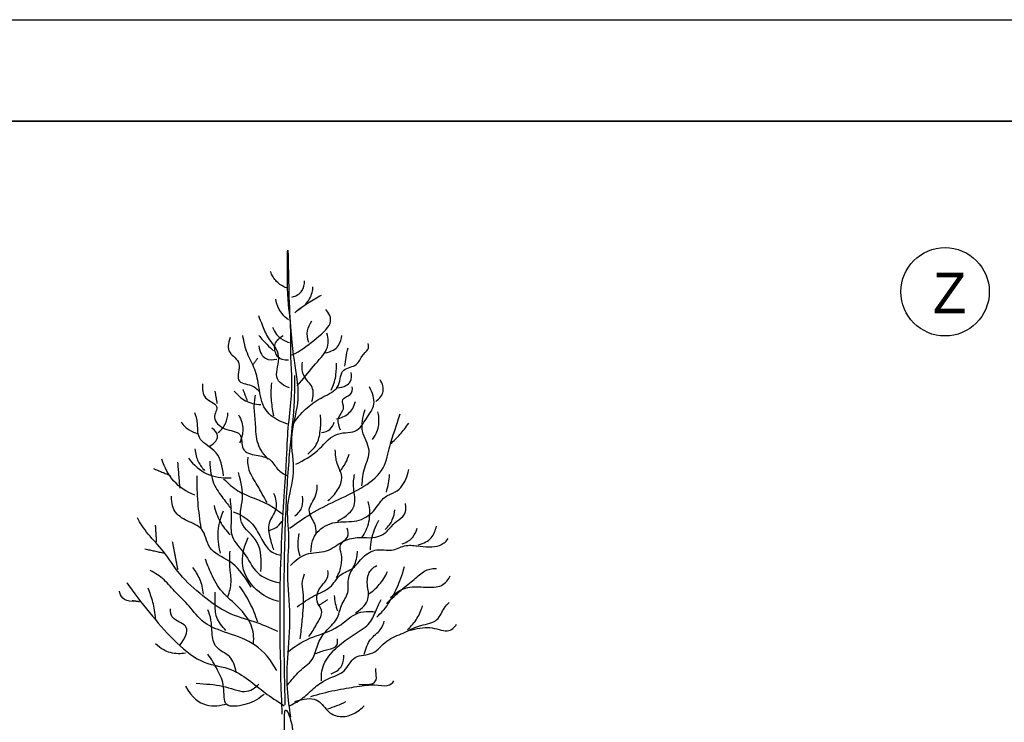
# Model space of a CAD drawing. Extents: x 1000 to 1036.3, y 1000 to 1022.
# Drawn here: x 1017.171 to 1022.028, y 1018.534 to 1022 of the extents above; entities that cross this region are included whole.
import ezdxf

# ---------------------------------------------------------------- set-up
doc = ezdxf.new("R2010")
doc.units = 0
for name, color, linetype in [('Level 1', 7, 'Continuous'), ('Level 10', 7, 'Continuous'), ('Level 11', 7, 'Continuous')]:
    doc.layers.add(name, color=color, linetype=linetype)

msp = doc.modelspace()

# ---------------------------------------------------------------- linework, layer by layer
at = {"layer": 'Level 1'}
msp.add_circle((1021.7362, 1020.6576), 0.218, dxfattribs=at)
for points, degree in [([(1018.4661, 1018.5748), (1018.4535, 1018.93), (1018.4538, 1019.3409), (1018.4892, 1019.8148), (1018.4921, 1019.9681), (1018.5118, 1020.1147), (1018.5164, 1020.2378), (1018.506, 1020.3589), (1018.5115, 1020.5047), (1018.4882, 1020.6359), (1018.4951, 1021.0113), (1018.4982, 1020.4792), (1018.5354, 1020.259), (1018.5539, 1020.1123), (1018.4954, 1019.9345), (1018.5375, 1019.7651), (1018.4792, 1019.6047), (1018.5054, 1019.4499), (1018.4837, 1019.2637), (1018.5117, 1019.0615), (1018.488, 1018.8416), (1018.4884, 1018.6772), (1018.5039, 1018.5816), (1018.5081, 1018.5596)], 3), ([(1018.4871, 1020.6767), (1018.4685, 1020.6842), (1018.436, 1020.7052), (1018.4156, 1020.7381), (1018.4083, 1020.7582)], 3), ([(1018.5133, 1020.6309), (1018.5382, 1020.6378), (1018.5686, 1020.6585), (1018.5767, 1020.6944), (1018.5762, 1020.7124)], 3), ([(1018.5448, 1020.5699), (1018.5751, 1020.5869), (1018.6069, 1020.6203), (1018.6173, 1020.6653), (1018.6182, 1020.6818)], 3), ([(1018.529, 1020.5546), (1018.5507, 1020.5732), (1018.5927, 1020.6046), (1018.6384, 1020.6304), (1018.6602, 1020.6412)], 3), ([(1018.4976, 1020.519), (1018.4735, 1020.5376), (1018.4482, 1020.5693), (1018.4368, 1020.6082), (1018.4346, 1020.6207)], 3), ([(1018.5028, 1020.1831), (1018.4765, 1020.193), (1018.416, 1020.2267), (1018.4699, 1020.3463), (1018.3974, 1020.4233), (1018.3701, 1020.4894), (1018.3556, 1020.5256), (1018.3507, 1020.5393)], 3), ([(1018.5133, 1020.3459), (1018.5594, 1020.3668), (1018.6188, 1020.4154), (1018.7291, 1020.5042), (1018.6958, 1020.5542), (1018.6812, 1020.5699)], 3), ([(1018.4188, 1020.4833), (1018.432, 1020.4526), (1018.4574, 1020.4234), (1018.4934, 1020.4095), (1018.5028, 1020.407)], 3), ([(1018.5972, 1020.407), (1018.5898, 1020.4283), (1018.5867, 1020.4654), (1018.6022, 1020.4993), (1018.613, 1020.5139)], 3), ([(1018.209, 1020.4325), (1018.1995, 1020.4033), (1018.1919, 1020.3537), (1018.275, 1020.3133), (1018.2271, 1020.2063), (1018.3232, 1020.2023), (1018.3478, 1020.1722), (1018.3559, 1020.1627)], 3), ([(1018.4923, 1020.0049), (1018.4386, 1020.0235), (1018.3686, 1020.0707), (1018.352, 1020.1889), (1018.3362, 1020.2764), (1018.2903, 1020.3527), (1018.2775, 1020.4092), (1018.272, 1020.4427)], 3), ([(1018.3507, 1020.4427), (1018.3658, 1020.4252), (1018.3898, 1020.3992), (1018.4152, 1020.3747), (1018.4241, 1020.3663)], 3), ([(1018.4976, 1020.3205), (1018.4739, 1020.3193), (1018.4398, 1020.3266), (1018.4203, 1020.3969), (1018.4455, 1020.4261), (1018.4713, 1020.4427)], 3), ([(1018.5395, 1020.1932), (1018.5729, 1020.2291), (1018.6182, 1020.2937), (1018.7014, 1020.3732), (1018.694, 1020.4292), (1018.6864, 1020.4528)], 3), ([(1018.6759, 1020.3562), (1018.712, 1020.3629), (1018.7484, 1020.3856), (1018.7591, 1020.4271), (1018.7598, 1020.4427)], 3), ([(1018.3507, 1020.3918), (1018.3571, 1020.3559), (1018.3795, 1020.3206), (1018.4213, 1020.3206), (1018.4398, 1020.3256)], 3), ([(1018.5237, 1020.0101), (1018.5461, 1020.0434), (1018.5871, 1020.088), (1018.6667, 1020.1427), (1018.7555, 1020.1769), (1018.7489, 1020.2815), (1018.8357, 1020.2861), (1018.8568, 1020.3433), (1018.8946, 1020.3726), (1018.8933, 1020.3926), (1018.891, 1020.4019)], 3), ([(1018.7756, 1020.29), (1018.7769, 1020.3037), (1018.7808, 1020.3343), (1018.7871, 1020.3647), (1018.7913, 1020.3816)], 3), ([(1018.3192, 1020.2951), (1018.3454, 1020.3307)], 1), ([(1018.613, 1020.1169), (1018.6204, 1020.1431), (1018.6248, 1020.1893), (1018.5656, 1020.2382), (1018.5636, 1020.2843), (1018.5657, 1020.3103)], 3), ([(1018.7074, 1020.1729), (1018.7226, 1020.2043), (1018.7345, 1020.248), (1018.7345, 1020.2932), (1018.7337, 1020.3053)], 3), ([(1018.4818, 1018.6207), (1018.4757, 1018.8259), (1018.4738, 1019.1617), (1018.4819, 1019.5727), (1018.5037, 1019.8897), (1018.5297, 1020.0945), (1018.5292, 1020.2255), (1018.529, 1020.2442)], 3), ([(1018.7337, 1020.1831), (1018.7763, 1020.1883), (1018.8093, 1020.209), (1018.8093, 1020.248), (1018.8071, 1020.2594)], 3), ([(1018.0726, 1020.2034), (1018.0727, 1020.1785), (1018.0713, 1020.1275), (1018.1685, 1020.097), (1018.1117, 1020.0387), (1018.1771, 1019.9709), (1018.2765, 1019.9712), (1018.2576, 1019.8692), (1018.3397, 1019.8501), (1018.4099, 1019.8402), (1018.4406, 1019.7767), (1018.4746, 1019.7585), (1018.4923, 1019.7505)], 3), ([(1018.4136, 1020.2085), (1018.41, 1020.1742), (1018.41, 1020.1197), (1018.4192, 1020.0659), (1018.4241, 1020.0457)], 3), ([(1018.9277, 1020.1169), (1018.9493, 1020.1322), (1018.9729, 1020.1649), (1018.962, 1020.2038), (1018.9488, 1020.2238)], 3), ([(1018.1461, 1020.1067), (1018.1356, 1020.1678)], 1), ([(1018.23, 1020.1678), (1018.2452, 1020.1482), (1018.2831, 1020.1151), (1018.3318, 1020.1025), (1018.3612, 1020.1017)], 3), ([(1018.272, 1020.178), (1018.2929, 1020.122)], 1), ([(1018.3979, 1019.8319), (1018.3685, 1019.8628), (1018.3347, 1019.9167), (1018.3372, 1020.019), (1018.3238, 1020.0903), (1018.3327, 1020.1373), (1018.3349, 1020.1475)], 3), ([(1018.5342, 1019.8065), (1018.5728, 1019.8277), (1018.6447, 1019.8646), (1018.7202, 1019.9719), (1018.837, 1019.9544), (1018.88, 1020.0355), (1018.9321, 1020.0989), (1018.9122, 1020.16), (1018.8963, 1020.1882)], 3), ([(1018.7546, 1019.9744), (1018.7441, 1020.0002), (1018.7339, 1020.0396), (1018.7817, 1020.0782), (1018.7487, 1020.1326), (1018.8126, 1020.1465), (1018.8127, 1020.1767), (1018.8123, 1020.1882)], 3), ([(1018.7337, 1020.0304), (1018.7568, 1020.0344), (1018.7978, 1020.0525), (1018.8208, 1020.0908), (1018.8281, 1020.1169)], 3), ([(1018.1775, 1019.7505), (1018.1717, 1019.7981), (1018.1547, 1019.8729), (1018.0432, 1019.9238), (1018.0544, 1020.0087), (1018.0398, 1020.0492), (1018.0359, 1020.0609)], 3), ([(1018.1513, 1019.9642), (1018.1679, 1019.9775), (1018.191, 1020.0063), (1018.1984, 1020.0423), (1018.1985, 1020.0609)], 3), ([(1018.251, 1020.0507), (1018.2656, 1020.0253), (1018.2782, 1019.9797), (1018.2663, 1019.9337), (1018.2563, 1019.9133)], 3), ([(1018.5028, 1019.4909), (1018.5367, 1019.5167), (1018.6073, 1019.5651), (1018.728, 1019.627), (1018.8561, 1019.6838), (1018.9724, 1019.7708), (1018.9913, 1019.8876), (1019.0228, 1019.9741), (1019.0397, 1020.0287), (1019.0484, 1020.0558)], 3), ([(1018.592, 1019.8573), (1018.6129, 1019.8733), (1018.6441, 1019.9085), (1018.6569, 1019.9811), (1018.6577, 1020.0267), (1018.6549, 1020.0507)], 3), ([(1018.8596, 1019.6996), (1018.8625, 1019.7323), (1018.8664, 1019.789), (1018.9135, 1019.8765), (1018.8478, 1019.9666), (1018.8639, 1020.038), (1018.8752, 1020.0762)], 3), ([(1018.912, 1019.9286), (1018.9312, 1019.9563), (1018.9476, 1020.0012), (1018.9427, 1020.0487), (1018.9382, 1020.066)], 3), ([(1017.9677, 1020.0152), (1017.9822, 1019.995), (1018.0068, 1019.9735), (1018.0372, 1019.9617), (1018.0464, 1019.9592)], 3), ([(1018.6602, 1019.9642), (1018.6775, 1019.9653), (1018.7045, 1019.9751), (1018.719, 1019.9998), (1018.7232, 1020.0152)], 3), ([(1019.0012, 1019.9082), (1019.0161, 1019.921), (1019.0485, 1019.9526), (1019.0762, 1019.9883), (1019.0904, 1020.0101)], 3), ([(1018.1041, 1019.893), (1018.1376, 1019.9144), (1018.1592, 1019.9458), (1018.1343, 1019.9747), (1018.1198, 1019.9846)], 3), ([(1018.0359, 1019.8828), (1018.0381, 1019.8567), (1018.0492, 1019.8188), (1018.0726, 1019.7869), (1018.0831, 1019.7759)], 3), ([(1018.6917, 1019.6283), (1018.7119, 1019.6427), (1018.7421, 1019.6766), (1018.7717, 1019.7474), (1018.7318, 1019.8093), (1018.7292, 1019.8533), (1018.7284, 1019.8777)], 3), ([(1018.7493, 1019.7708), (1018.762, 1019.785), (1018.7807, 1019.8122), (1018.7927, 1019.8431), (1018.7966, 1019.8573)], 3), ([(1018.0359, 1019.6537), (1017.9933, 1019.6707), (1017.9248, 1019.7172), (1017.8855, 1019.79), (1017.8732, 1019.8319)], 3), ([(1017.9624, 1019.6894), (1017.9519, 1019.8167)], 1), ([(1018.0044, 1019.837), (1018.0298, 1019.8022), (1018.0905, 1019.7503), (1018.1693, 1019.737), (1018.2142, 1019.7403)], 3), ([(1018.1093, 1019.8217), (1018.1097, 1019.7775), (1018.1225, 1019.7083), (1018.1761, 1019.6372), (1018.2033, 1019.6009), (1018.2142, 1019.5876)], 3), ([(1018.3927, 1019.6182), (1018.3757, 1019.6447), (1018.3449, 1019.7048), (1018.2953, 1019.777), (1018.2967, 1019.8282), (1018.2982, 1019.8421)], 3), ([(1017.8312, 1019.7861), (1017.9153, 1019.7505)], 1), ([(1018.3612, 1019.2772), (1018.3642, 1019.3331), (1018.3648, 1019.4324), (1018.2363, 1019.5126), (1018.2822, 1019.6386), (1018.2652, 1019.7129), (1018.251, 1019.7657)], 3), ([(1018.6078, 1019.3738), (1018.6087, 1019.414), (1018.6275, 1019.479), (1018.7275, 1019.5315), (1018.838, 1019.5151), (1018.9239, 1019.5737), (1018.9622, 1019.6467), (1019.0145, 1019.6626), (1019.0542, 1019.6893), (1019.0776, 1019.7335), (1019.0873, 1019.7631), (1019.0904, 1019.781)], 3), ([(1018.7389, 1019.5266), (1018.7854, 1019.5506), (1018.8385, 1019.5993), (1018.8129, 1019.6919), (1018.8199, 1019.7369), (1018.8228, 1019.7556)], 3), ([(1018.9802, 1019.6691), (1018.9845, 1019.6842), (1018.991, 1019.7128), (1018.9947, 1019.7419), (1018.9959, 1019.7556)], 3), ([(1018.0673, 1019.4909), (1018.0603, 1019.5315), (1018.0492, 1019.6177), (1018.0459, 1019.7045), (1018.0464, 1019.7505)], 3), ([(1018.1775, 1019.7352), (1018.1997, 1019.7111), (1018.2456, 1019.6713), (1018.3297, 1019.6386), (1018.4077, 1019.6074), (1018.4516, 1019.5745), (1018.4713, 1019.5571)], 3), ([(1018.6339, 1019.4655), (1018.6344, 1019.4813), (1018.6333, 1019.5137), (1018.5817, 1019.5814), (1018.641, 1019.6492), (1018.6392, 1019.6996), (1018.6392, 1019.7047)], 3), ([(1018.4241, 1019.664), (1018.4345, 1019.6376), (1018.4468, 1019.5853), (1018.3904, 1019.5177), (1018.4056, 1019.443), (1018.4172, 1019.4008), (1018.4241, 1019.3841)], 3), ([(1018.3139, 1019.2008), (1018.2827, 1019.2493), (1018.2309, 1019.3296), (1018.0959, 1019.3741), (1018.0882, 1019.4911), (1018.005, 1019.5213), (1017.9331, 1019.5628), (1017.9197, 1019.6128), (1017.9205, 1019.6487)], 3), ([(1018.209, 1019.6385), (1018.2119, 1019.5995), (1018.2184, 1019.543), (1018.2057, 1019.443), (1018.2842, 1019.3739), (1018.3333, 1019.2622), (1018.4095, 1019.2309), (1018.4556, 1019.2212)], 3), ([(1018.5081, 1019.3077), (1018.5315, 1019.3332), (1018.5803, 1019.3742), (1018.6914, 1019.3683), (1018.7588, 1019.4303), (1018.8397, 1019.4499), (1018.8962, 1019.4416), (1018.9611, 1019.4517), (1018.9973, 1019.4919), (1019.0299, 1019.5272), (1019.0752, 1019.5532), (1019.0788, 1019.5883), (1019.0747, 1019.6131)], 3), ([(1018.529, 1019.552), (1018.5483, 1019.5667), (1018.5695, 1019.596), (1018.5695, 1019.6322), (1018.5657, 1019.6487)], 3), ([(1018.8596, 1019.4451), (1018.8742, 1019.4662), (1018.9007, 1019.522), (1018.9007, 1019.5838), (1018.891, 1019.6232)], 3), ([(1018.1303, 1019.6029), (1018.1369, 1019.5736), (1018.1567, 1019.5224), (1018.1902, 1019.4791), (1018.209, 1019.4604)], 3), ([(1018.1618, 1019.3687), (1018.1513, 1019.4067), (1018.1447, 1019.4772), (1018.1632, 1019.5457), (1018.1775, 1019.5774)], 3), ([(1018.2247, 1019.5723), (1018.2601, 1019.5593), (1018.319, 1019.5249), (1018.361, 1019.4432), (1018.4005, 1019.3756), (1018.4406, 1019.3617), (1018.4608, 1019.3586)], 3), ([(1018.975, 1019.4858), (1018.9915, 1019.5008), (1019.0129, 1019.5305), (1019.0211, 1019.5662), (1019.0222, 1019.5825)], 3), ([(1018.4451, 1018.982), (1018.4037, 1019.0007), (1018.3319, 1019.0321), (1018.1965, 1019.0658), (1018.0737, 1019.1556), (1017.955, 1019.2613), (1017.8827, 1019.3833), (1017.8009, 1019.4597), (1017.7654, 1019.5189), (1017.7526, 1019.5418)], 3), ([(1018.4031, 1019.4807), (1018.4126, 1019.483), (1018.4372, 1019.4926), (1018.4562, 1019.511), (1018.4661, 1019.5266)], 3), ([(1018.9015, 1019.3841), (1018.9017, 1019.4013), (1018.905, 1019.4359), (1018.9213, 1019.4853), (1018.9355, 1019.5168), (1018.9435, 1019.5317)], 3), ([(1017.847, 1019.4248), (1017.8417, 1019.5062)], 1), ([(1018.5553, 1019.3535), (1018.5482, 1019.3755), (1018.5422, 1019.4127), (1018.5466, 1019.4502), (1018.55, 1019.4655)], 3), ([(1018.7337, 1019.2467), (1018.7484, 1019.2711), (1018.7601, 1019.3079), (1018.7625, 1019.3617), (1018.7412, 1019.413), (1018.8005, 1019.4446), (1018.791, 1019.4783), (1018.7861, 1019.4909)], 3), ([(1019.0589, 1019.4146), (1019.0844, 1019.4231), (1019.1142, 1019.4441), (1019.129, 1019.4775), (1019.1323, 1019.4909)], 3), ([(1019.1376, 1019.4095), (1019.1678, 1019.4166), (1019.2063, 1019.4395), (1019.2234, 1019.481), (1019.2267, 1019.5011)], 3), ([(1017.9519, 1019.2873), (1017.9257, 1019.4248)], 1), ([(1018.4503, 1019.1296), (1018.4187, 1019.1366), (1018.3505, 1019.1645), (1018.2575, 1019.2814), (1018.2699, 1019.3806), (1018.2982, 1019.4451)], 3), ([(1018.5395, 1019.1041), (1018.5689, 1019.1232), (1018.6213, 1019.1618), (1018.7105, 1019.193), (1018.7456, 1019.2689), (1018.8219, 1019.2867), (1018.8594, 1019.3532), (1018.9322, 1019.3952), (1019.0077, 1019.3728), (1019.0686, 1019.4117), (1019.1347, 1019.4042), (1019.1896, 1019.3974), (1019.246, 1019.4027), (1019.2711, 1019.4225), (1019.2845, 1019.44)], 3), ([(1017.7893, 1019.3892), (1017.8837, 1019.3687)], 1), ([(1018.1985, 1019.155), (1018.2069, 1019.1767), (1018.2198, 1019.2236), (1018.2059, 1019.2992), (1018.208, 1019.3517), (1018.209, 1019.3789)], 3), ([(1018.4923, 1018.7173), (1018.5124, 1018.742), (1018.5486, 1018.7903), (1018.6237, 1018.8374), (1018.6368, 1018.9187), (1018.6769, 1018.9842), (1018.7444, 1019.0394), (1018.7526, 1019.1134), (1018.8001, 1019.171), (1018.7844, 1019.2487), (1018.8307, 1019.3133), (1018.8366, 1019.3598), (1018.8386, 1019.3789)], 3), ([(1018.3244, 1018.9209), (1018.3279, 1018.954), (1018.3224, 1019.0127), (1018.2557, 1019.1041), (1018.1642, 1019.1731), (1018.1138, 1019.2679), (1018.0942, 1019.3191), (1018.0883, 1019.3383)], 3), ([(1018.4398, 1018.7886), (1018.4108, 1018.8415), (1018.3425, 1018.9261), (1018.1941, 1018.9736), (1018.0721, 1019.0191), (1018.0082, 1019.1116), (1017.9412, 1019.1715), (1017.8852, 1019.2409), (1017.8403, 1019.2694), (1017.8156, 1019.2822)], 3), ([(1018.0778, 1019.1652), (1018.0753, 1019.1943), (1018.0634, 1019.2407), (1018.0382, 1019.2815), (1018.0254, 1019.2975)], 3), ([(1018.5553, 1018.9463), (1018.5593, 1018.9768), (1018.5652, 1019.0293), (1018.5713, 1019.1006), (1018.5733, 1019.1618), (1018.5612, 1019.2167), (1018.5707, 1019.2518), (1018.5762, 1019.267)], 3), ([(1018.5972, 1018.9565), (1018.6144, 1018.9771), (1018.6341, 1019.0168), (1018.6745, 1019.0793), (1018.6365, 1019.1187), (1018.6343, 1019.1653), (1018.6597, 1019.2097), (1018.6952, 1019.2423), (1018.6937, 1019.2714), (1018.6917, 1019.2822)], 3), ([(1018.8281, 1019.0736), (1018.865, 1019.0981), (1018.9015, 1019.1415), (1018.8831, 1019.2123), (1018.8874, 1019.2697), (1018.9123, 1019.2955), (1018.933, 1019.3077)], 3), ([(1018.891, 1019.1652), (1018.9109, 1019.1784), (1018.9481, 1019.2108), (1018.9745, 1019.2525), (1018.9854, 1019.2772)], 3), ([(1018.933, 1019.0532), (1018.955, 1019.0733), (1018.9886, 1019.1112), (1019.0343, 1019.1962), (1019.058, 1019.2582), (1019.0694, 1019.3026)], 3), ([(1018.9802, 1019.1194), (1019.006, 1019.1437), (1019.0553, 1019.1898), (1019.1189, 1019.2385), (1019.1686, 1019.2854), (1019.2032, 1019.2926), (1019.2267, 1019.2924)], 3), ([(1017.7001, 1019.2212), (1017.7335, 1019.1741), (1017.8121, 1019.0723), (1017.9267, 1018.9399), (1018.0629, 1018.8207), (1018.2067, 1018.8076), (1018.3033, 1018.7437), (1018.3813, 1018.6782), (1018.4387, 1018.6395), (1018.4766, 1018.6155)], 3), ([(1019.0012, 1019.1499), (1019.0301, 1019.177), (1019.0833, 1019.208), (1019.175, 1019.1991), (1019.2582, 1019.199), (1019.2867, 1019.2394), (1019.295, 1019.2568)], 3), ([(1017.7316, 1019.1296), (1017.7046, 1019.1304), (1017.6769, 1019.1426), (1017.6654, 1019.1705), (1017.6634, 1019.1805)], 3), ([(1017.8417, 1019.0431), (1017.8393, 1019.0743), (1017.8304, 1019.1261), (1017.8134, 1019.1757), (1017.8051, 1019.1957)], 3), ([(1018.188, 1018.9871), (1018.1691, 1019.0056), (1018.1358, 1019.0503), (1018.136, 1019.1213), (1018.1352, 1019.1635), (1018.1356, 1019.1754)], 3), ([(1018.3454, 1019.0277), (1018.3343, 1019.0632), (1018.3089, 1019.1247), (1018.2739, 1019.1815), (1018.2563, 1019.2059)], 3), ([(1017.7263, 1019.1347), (1017.7631, 1019.1296)], 1), ([(1018.5028, 1018.6155), (1018.527, 1018.6271), (1018.5727, 1018.6527), (1018.6265, 1018.7088), (1018.6933, 1018.7538), (1018.7812, 1018.7763), (1018.8143, 1018.8703), (1018.9222, 1018.8613), (1018.976, 1018.9437), (1019.0675, 1018.9722), (1019.1348, 1019.0136), (1019.2342, 1019.0245), (1019.2592, 1019.0963), (1019.2862, 1019.1212), (1019.2897, 1019.1245)], 3), ([(1018.6444, 1019.1092), (1018.6917, 1019.1397)], 1), ([(1018.6602, 1018.7377), (1018.6582, 1018.7715), (1018.6669, 1018.8324), (1018.739, 1018.9098), (1018.8146, 1018.9659), (1018.9004, 1019.0132), (1018.9272, 1019.0837), (1018.9474, 1019.1242), (1018.954, 1019.1397)], 3), ([(1018.7232, 1019.1601), (1018.7238, 1019.1463), (1018.7272, 1019.1204), (1018.7345, 1019.0954), (1018.7389, 1019.0838)], 3), ([(1017.9624, 1018.9158), (1017.9874, 1018.9496), (1018.0177, 1019.0121), (1017.9163, 1019.038), (1017.9148, 1019.0808), (1017.9153, 1019.0939)], 3), ([(1018.2405, 1018.7784), (1018.234, 1018.8137), (1018.2158, 1018.8658), (1018.1287, 1018.8974), (1018.1192, 1018.977), (1018.1179, 1019.0408), (1018.1058, 1019.0739), (1018.0988, 1019.0888)], 3), ([(1018.4923, 1018.8802), (1018.5257, 1018.9053), (1018.5972, 1018.9559), (1018.7358, 1018.9859), (1018.8254, 1019.0857), (1018.9007, 1019.0817), (1018.9225, 1019.0787)], 3), ([(1019.0852, 1018.9922), (1019.1041, 1019.0088), (1019.1341, 1019.0445), (1019.1525, 1019.0872), (1019.1586, 1019.1092)], 3), ([(1018.87, 1018.87), (1018.8786, 1018.898), (1018.8972, 1018.9494), (1018.9571, 1018.9867), (1018.9674, 1019.022), (1018.9697, 1019.0328)], 3), ([(1019.0904, 1018.9871), (1019.1307, 1018.9953), (1019.1958, 1019.012), (1019.2876, 1018.9702), (1019.3173, 1019.0033), (1019.3265, 1019.0176)], 3), ([(1018.6235, 1018.87), (1018.6428, 1018.8765), (1018.6757, 1018.8927), (1018.7386, 1018.8994), (1018.7408, 1018.9316), (1018.7389, 1018.9463)], 3), ([(1017.9887, 1018.8751), (1017.9667, 1018.8711), (1017.9138, 1018.8711), (1017.8674, 1018.8964), (1017.8417, 1018.9209)], 3), ([(1018.3769, 1018.6715), (1018.3395, 1018.6402), (1018.2887, 1018.6197), (1018.17, 1018.5998), (1018.1868, 1018.7135), (1018.1483, 1018.7911), (1018.1175, 1018.8459), (1018.0988, 1018.87)], 3), ([(1018.7074, 1018.7733), (1018.737, 1018.7847), (1018.7665, 1018.8107), (1018.7716, 1018.8497), (1018.7703, 1018.8649)], 3), ([(1018.8438, 1018.7224), (1018.8902, 1018.7172), (1018.9374, 1018.7267), (1018.9276, 1018.7802), (1018.9277, 1018.7971), (1018.9277, 1018.7987)], 3), ([(1018.6078, 1018.6613), (1018.6476, 1018.6732), (1018.7271, 1018.6938), (1018.8389, 1018.7108), (1018.9254, 1018.7236), (1018.9907, 1018.7067), (1019.0108, 1018.7286), (1019.0169, 1018.7377)], 3), ([(1017.9887, 1018.7122), (1018.0237, 1018.6539), (1018.0866, 1018.6056), (1018.1653, 1018.6158), (1018.1932, 1018.6257)], 3), ([(1018.0412, 1018.7275), (1018.0903, 1018.722), (1018.1742, 1018.7207), (1018.2867, 1018.668), (1018.3343, 1018.7048), (1018.3507, 1018.7224)], 3), ([(1018.529, 1018.6359), (1018.5738, 1018.6517), (1018.6432, 1018.6589), (1018.687, 1018.585), (1018.7432, 1018.5572), (1018.8095, 1018.5665), (1018.8497, 1018.593), (1018.87, 1018.6155)], 3), ([(1018.6917, 1018.6002), (1018.7058, 1018.6049), (1018.7359, 1018.6159), (1018.7653, 1018.6286), (1018.7808, 1018.6359)], 3), ([(1018.4973, 1017.4385), (1018.5054, 1017.5372), (1018.5124, 1017.7237), (1018.4839, 1018.0357), (1018.4617, 1018.3326), (1018.4826, 1018.5038), (1018.4728, 1018.6281), (1018.5169, 1018.5444), (1018.53, 1018.3736), (1018.5356, 1018.1087), (1018.5526, 1017.8019), (1018.5682, 1017.6002), (1018.5676, 1017.4937), (1018.5667, 1017.4516)], 3)]:
    msp.add_open_spline(points, degree=degree, dxfattribs=at)
at = {"layer": 'Level 10'}
for p, q in [((1000, 1022), (1036, 1022)), ((1007, 1021.5), (1035.5, 1021.5))]:
    msp.add_line(p, q, dxfattribs=at)
at = {"layer": 'Level 11'}
msp.add_lwpolyline([(1007, 1000.5), (1035.5, 1000.5), (1035.5, 1021.5), (1007, 1021.5)], close=True, dxfattribs=at)

# ---------------------------------------------------------------- texts
at = {"layer": 'Level 1'}
msp.add_text('Z', height=0.2, dxfattribs=at).set_placement((1021.6771, 1020.5516))

doc.saveas('drawing.dxf')
